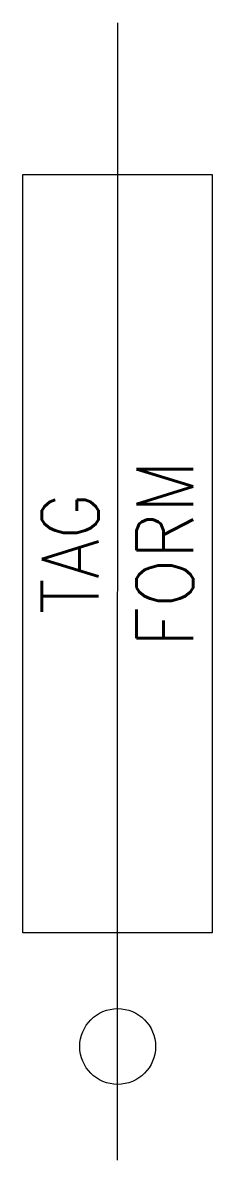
# Model space of a CAD drawing. Header units: millimetres. Extents: x -2.5 to 2.5, y -34.6 to -4.6.
import ezdxf
from ezdxf.enums import TextEntityAlignment as Align

# ---------------------------------------------------------------- set-up
doc = ezdxf.new("R2010")
doc.units = ezdxf.units.MM
doc.header["$MEASUREMENT"] = 0
doc.layers.get('0').update_dxf_attribs({"linetype": 'CONTINUOUS'})
doc.styles.add('ROMANS', font='romans')

msp = doc.modelspace()

# ---------------------------------------------------------------- linework, layer by layer
at = {"color": 7, "linetype": 'Continuous'}
msp.add_line((0, -34.57), (0.006, -4.572), dxfattribs=at)
msp.add_lwpolyline([(-2.499, -8.57), (2.501, -8.57), (2.501, -28.57), (-2.499, -28.57)], close=True)
msp.add_circle((0.006, -31.57), 1, dxfattribs=at)

# ---------------------------------------------------------------- texts
at = {"color": 7, "linetype": 'Continuous', "style": 'ROMANS', "width": 0.9}
for tag, p in [('FORM', (1.251, -18.57)), ('TAG', (-1.249, -18.57))]:
    msp.add_attdef(tag, text='', height=1.5, rotation=90, dxfattribs=at).set_placement(p, align=Align.MIDDLE_CENTER)

doc.saveas('drawing.dxf')
